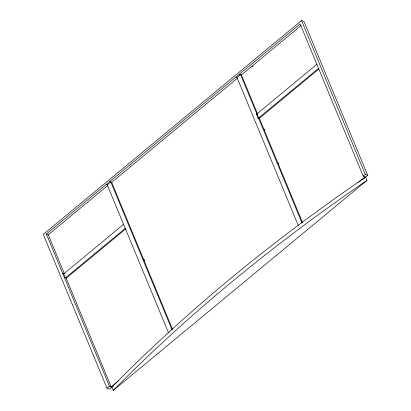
<?xml version="1.0" encoding="UTF-8"?>
<svg xmlns="http://www.w3.org/2000/svg" width="411" height="411" viewBox="0 0 411 411"><rect width="100%" height="100%" fill="white"/><g stroke="black" fill="none" stroke-linecap="round" stroke-linejoin="round"><path stroke-width="0.62" d="M111.869 387.167L130.349 368.703A1237.829 685.003 -22.5 0 1 342.05 193.447L365.631 177.084L366.992 180.372A1237.829 685.003 -22.5 0 0 113.225 390.45L111.869 387.167L109.398 386.15L46.371 233.998L300.138 23.92L363.16 176.072L365.631 177.084M362.672 179.535L367.722 175.353L304.022 21.567L301.551 20.55L43.278 234.362L106.978 388.154L109.449 389.166L113.842 385.528M235.935 77.068L236.988 77.499L240.527 74.566L302.085 223.173M46.371 233.998L48.236 234.763L108.057 185.238L106.197 184.472M109.742 181.539L111.669 182.335L237.373 78.27M239.479 74.139L241.411 74.93L301.083 25.528M251.815 66.988L252.801 66.171M62.703 273.423L63.751 273.854L123.577 224.329M318.977 68.93L260.636 117.227L258.195 118.322L256.521 114.273L317.051 64.162M125.252 228.377L65.431 277.903L63.751 273.854M258.195 118.322L318.725 68.216M64.378 277.471L66.176 278.211L125.997 228.686M106.978 388.154L109.398 386.15M363.16 176.072L365.251 174.341L367.722 175.353M118.743 380.632L111.191 386.885L66.176 278.211M358.654 182.191L365.091 176.864M113.225 390.45L366.992 180.372M256.521 114.273L257.522 113.847M301.551 20.55L365.251 174.341M264.268 129.028L265.003 130.801M278.242 162.771L278.982 164.549M241.411 74.93L257.594 114.001M259.064 117.556L302.47 222.341M236.988 77.499L298.299 225.516M143.845 258.925L144.58 260.702M111.669 182.335L172.486 329.154M172.096 329.976L110.79 181.97L107.245 184.904L168.556 332.92M48.236 234.763L64.322 273.603"/></g></svg>
